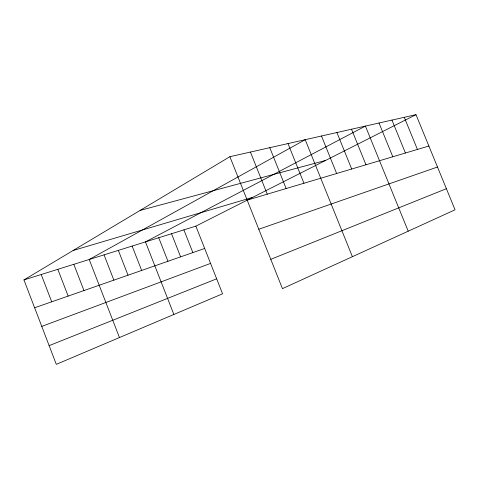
<?xml version="1.0" encoding="UTF-8"?>
<svg xmlns="http://www.w3.org/2000/svg" width="479" height="479" viewBox="0 0 479 479"><rect width="100%" height="100%" fill="white"/><g stroke="black" fill="none" stroke-linecap="round" stroke-linejoin="round"><path stroke-width="0.72" d="M416 114.655L195.863 226.124L222.573 293.801L56.306 364.345L23.95 279.916L229.884 156.699L416 114.655L455.05 209.79L282.442 288.633L229.884 156.699M270.767 259.331L446.392 188.696M49.139 345.634L216.658 278.814M41.769 326.397L210.574 263.402M258.786 229.243L437.495 167.021M34.626 307.769L204.683 248.463M23.95 279.916L195.863 226.124M247.194 200.144L428.879 146.029M73.137 250.487L252.774 197.306M140.096 210.425L325.678 160.393M404.264 117.307L417.431 149.442M391.954 120.091L405.42 153.017M379.021 123.013L392.798 156.777M408.21 231.183L365.417 126.085L145.472 241.889L173.871 314.464M351.526 129.222L365.968 164.77M336.905 132.521L351.694 169.021M321.487 136.006L336.647 173.506M352.388 256.684L305.207 139.682L89.208 259.492L119.463 337.551M287.999 143.574L303.949 183.241M269.773 147.688L286.149 188.54M250.433 152.059L267.264 194.169M183.9 229.866L192.857 252.589M171.53 233.734L180.619 256.858M158.729 237.74L167.961 261.271M132.144 246.056L141.664 270.443M118.343 250.379L128.013 275.203M104.045 254.852L113.864 280.137M73.82 264.312L83.969 290.567M57.833 269.312L68.156 296.082M41.224 274.509L51.72 301.812"/></g></svg>
